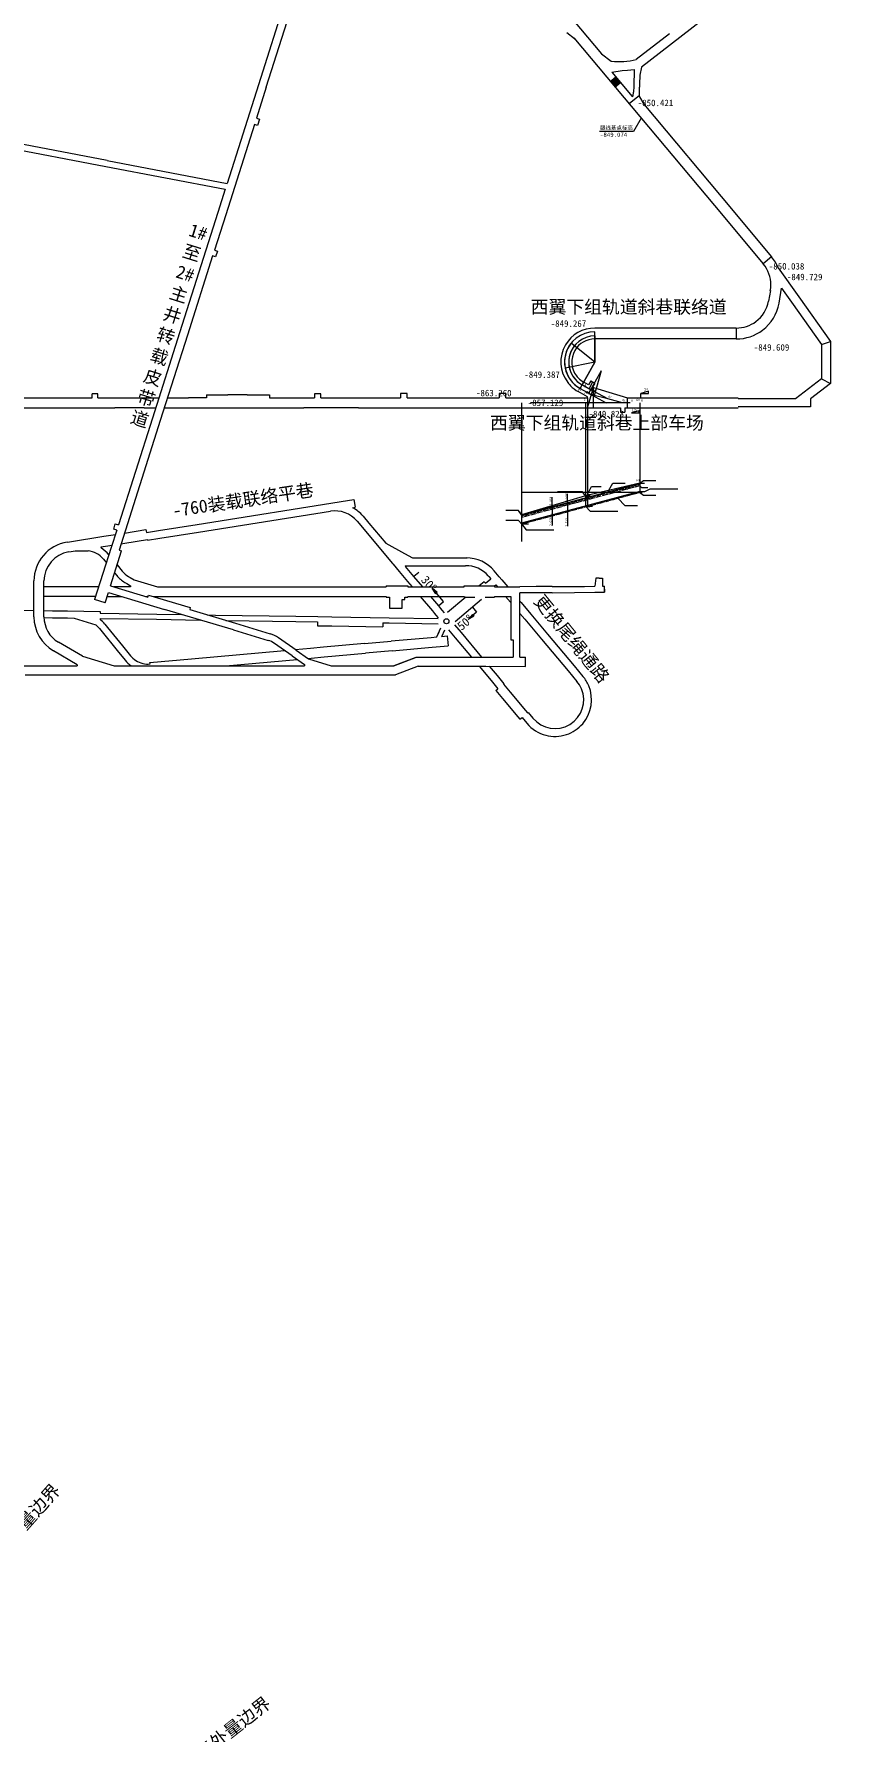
# Model space of a CAD drawing. Header units: millimetres. Extents: x 41513366 to 41522434, y 4590966 to 4600634.
# Drawn here: x 41519065 to 41519436, y 4594929 to 4595710 of the extents above; entities that cross this region are included whole.
import ezdxf

# ---------------------------------------------------------------- set-up
doc = ezdxf.new("R2010")
doc.units = ezdxf.units.MM
doc.header["$PDMODE"] = 35
doc.header["$PDSIZE"] = -5
doc.linetypes.add('ACAD_ISO02W100', pattern=[15, 12, -3])
doc.linetypes.add('ACAD_ISO04W100', pattern=[30, 24, -3, 0, -3])
doc.layers.get('Defpoints').update_dxf_attribs({"lineweight": 18})
for name, color, linetype, lineweight in [('12-2煤表外量', 7, 'Continuous', 18), ('2016年12煤进尺', 7, 'Continuous', 18), ('7煤巷道', 6, 'Continuous', 18), ('图纸改动标记', 2, 'Continuous', 18), ('岩巷', 30, 'Continuous', 18), ('岩巷巷道名称', 30, 'Continuous', 18), ('设计', 4, 'Continuous', 18)]:
    doc.layers.add(name, color=color, linetype=linetype, lineweight=lineweight)
doc.styles.add('仿宋_GB2312', font='')
doc.styles.add('图签仿宋', font='')
doc.styles.add('正等线体', font='simhei.ttf')
doc.styles.get('仿宋_GB2312').set_extended_font_data('宋体')
doc.styles.get('图签仿宋').set_extended_font_data('宋体')
doc.dimstyles.new('测量用', dxfattribs={"dimtxt": 3, "dimasz": 2, "dimexe": 0, "dimexo": 0, "dimgap": 0.5, "dimtad": 1, "dimdec": 3, "dimzin": 0, "dimdsep": 46, "dimtxsty": '图签仿宋', "dimcen": 0.09, "dimdle": 4, "dimaunit": 1, "dimadec": 3, "dimazin": 2, "dimtfac": 1, "dimtdec": 3, "dimtix": 1, "dimtmove": 0, "dimatfit": 3, "dimfxl": 1, "dimtolj": 1, "dimarcsym": 1})

# ---------------------------------------------------------------- blocks, each defined once
blk = doc.blocks.new('*D77')
at = {"layer": '2016年12煤进尺', "color": 0, "lineweight": -2, "ltscale": 2}
for p, q in [((41519310.58, 4595493.87), (41519310.58, 4595494.37)), ((41519310.58, 4595489.74), (41519310.58, 4595489.24))]:
    blk.add_line(p, q, dxfattribs=at)
at = {"layer": '2016年12煤进尺', "color": 0, "linetype": 'Continuous', "lineweight": -2, "ltscale": 2}
for p, q in [((41519310.58, 4595493.37), (41519310.58, 4595492.87)), ((41519310.58, 4595492.87), (41519310.58, 4595490.74)), ((41519310.58, 4595490.24), (41519310.58, 4595490.74)), ((41519310.58, 4595490.24), (41519310.58, 4595483.66))]:
    blk.add_line(p, q, dxfattribs=at)
at = {"layer": '2016年12煤进尺', "color": 0, "ltscale": 2}
for points in [[(41519310.49, 4595493.87), (41519310.66, 4595493.87), (41519310.58, 4595493.37)], [(41519310.49, 4595489.74), (41519310.66, 4595489.74), (41519310.58, 4595490.24)]]:
    blk.add_solid(points, dxfattribs=at)
at = {"layer": 'Defpoints', "color": 0, "ltscale": 2}
for p in [(41519310.58, 4595493.37), (41519310.58, 4595493.37), (41519310.58, 4595490.24)]:
    blk.add_point(p, dxfattribs=at)
at = {"layer": '2016年12煤进尺', "color": 0, "lineweight": -3, "ltscale": 2, "insert": (41519309.98, 4595485.46), "char_height": 1, "attachment_point": 5, "rotation": 90, "style": '图签仿宋'}
blk.add_mtext('\\A1;3.129', dxfattribs=at)
blk = doc.blocks.new('*D78')
at = {"layer": '2016年12煤进尺', "color": 0, "linetype": 'Continuous', "lineweight": -2, "ltscale": 2}
for p, q in [((41519310.58, 4595494.47), (41519310.58, 4595498.59)), ((41519310.58, 4595493.97), (41519310.58, 4595493.97)), ((41519310.58, 4595493.37), (41519310.58, 4595493.97)), ((41519310.58, 4595493.37), (41519310.58, 4595493.37)), ((41519310.58, 4595492.87), (41519310.58, 4595492.37))]:
    blk.add_line(p, q, dxfattribs=at)
at = {"layer": '2016年12煤进尺', "color": 0, "ltscale": 2}
for points in [[(41519310.49, 4595494.47), (41519310.66, 4595494.47), (41519310.58, 4595493.97)], [(41519310.49, 4595492.87), (41519310.66, 4595492.87), (41519310.58, 4595493.37)]]:
    blk.add_solid(points, dxfattribs=at)
at = {"layer": 'Defpoints', "color": 0, "ltscale": 2}
for p in [(41519310.58, 4595493.97), (41519310.58, 4595493.97), (41519310.58, 4595493.37)]:
    blk.add_point(p, dxfattribs=at)
at = {"layer": '2016年12煤进尺', "color": 0, "lineweight": -3, "ltscale": 2, "insert": (41519309.98, 4595496.78), "char_height": 1, "attachment_point": 5, "rotation": 90, "style": '图签仿宋'}
blk.add_mtext('\\A1;0.598', dxfattribs=at)
blk = doc.blocks.new('*D79')
at = {"layer": '2016年12煤进尺', "color": 0, "lineweight": -2, "ltscale": 2}
for p, q in [((41519303.46, 4595491.96), (41519303.46, 4595492.46)), ((41519303.46, 4595488.3), (41519303.46, 4595487.8))]:
    blk.add_line(p, q, dxfattribs=at)
at = {"layer": '2016年12煤进尺', "color": 0, "linetype": 'Continuous', "lineweight": -2, "ltscale": 2}
for p, q in [((41519303.46, 4595491.46), (41519303.46, 4595490.96)), ((41519303.46, 4595490.96), (41519303.46, 4595489.3)), ((41519303.46, 4595488.8), (41519303.46, 4595489.3)), ((41519303.46, 4595488.8), (41519303.46, 4595483.96))]:
    blk.add_line(p, q, dxfattribs=at)
at = {"layer": '2016年12煤进尺', "color": 0, "ltscale": 2}
for points in [[(41519303.38, 4595491.96), (41519303.55, 4595491.96), (41519303.46, 4595491.46)], [(41519303.38, 4595488.3), (41519303.55, 4595488.3), (41519303.46, 4595488.8)]]:
    blk.add_solid(points, dxfattribs=at)
at = {"layer": 'Defpoints', "color": 0, "ltscale": 2}
for p in [(41519303.46, 4595491.46), (41519303.46, 4595488.8), (41519303.46, 4595488.8)]:
    blk.add_point(p, dxfattribs=at)
at = {"layer": '2016年12煤进尺', "color": 0, "lineweight": -3, "ltscale": 2, "insert": (41519302.86, 4595485.77), "char_height": 1, "attachment_point": 5, "rotation": 90, "style": '图签仿宋'}
blk.add_mtext('\\A1;2.658', dxfattribs=at)
blk = doc.blocks.new('*D80')
at = {"layer": '2016年12煤进尺', "color": 0, "linetype": 'Continuous', "lineweight": -2, "ltscale": 2}
for p, q in [((41519303.46, 4595493.03), (41519303.46, 4595497.07)), ((41519303.46, 4595491.46), (41519303.46, 4595492.53)), ((41519303.46, 4595490.96), (41519303.46, 4595490.46))]:
    blk.add_line(p, q, dxfattribs=at)
at = {"layer": '2016年12煤进尺', "color": 0, "ltscale": 2}
for points in [[(41519303.38, 4595493.03), (41519303.55, 4595493.03), (41519303.46, 4595492.53)], [(41519303.38, 4595490.96), (41519303.55, 4595490.96), (41519303.46, 4595491.46)]]:
    blk.add_solid(points, dxfattribs=at)
at = {"layer": 'Defpoints', "color": 0, "ltscale": 2}
for p in [(41519303.46, 4595492.53), (41519303.46, 4595492.53), (41519303.46, 4595491.46)]:
    blk.add_point(p, dxfattribs=at)
at = {"layer": '2016年12煤进尺', "color": 0, "lineweight": -3, "ltscale": 2, "insert": (41519302.86, 4595495.3), "char_height": 1, "attachment_point": 5, "rotation": 90, "style": '图签仿宋'}
blk.add_mtext('\\A1;1.069', dxfattribs=at)

msp = doc.modelspace()

# ---------------------------------------------------------------- hatches: boundary and pattern name
at = {"layer": '2016年12煤进尺', "lineweight": -3, "ltscale": 2}
msp.add_hatch(color=3, dxfattribs=at).paths.add_polyline_path([(41519332.5701, 4595690.4878), (41519330.0954, 4595688.4153), (41519332.6636, 4595685.3486), (41519335.1347, 4595687.4181)], flags=0)
msp.add_hatch(color=3, dxfattribs=at).paths.add_polyline_path([(41519332.5701, 4595690.4878), (41519330.0954, 4595688.4153), (41519332.6636, 4595685.3486), (41519335.1347, 4595687.4181)], flags=0)
at = {"layer": '7煤巷道', "lineweight": -3}
h = msp.add_hatch(color=7, dxfattribs=at)
h.paths.add_polyline_path([(41519250.3826, 4595452.8853), (41519248.4343, 4595455.1666), (41519250.0024, 4595452.5606)], flags=0)
h.paths.add_polyline_path([(41519250.7628, 4595453.2101), (41519248.4343, 4595455.1666), (41519250.3826, 4595452.8853)], flags=0)
h = msp.add_hatch(color=7, dxfattribs=at)
h.paths.add_polyline_path([(41519267.2147, 4595442.7828), (41519264.9129, 4595440.8589), (41519267.5354, 4595442.3991)], flags=0)
h.paths.add_polyline_path([(41519266.8941, 4595443.1664), (41519264.9129, 4595440.8589), (41519267.2147, 4595442.7828)], flags=0)

# ---------------------------------------------------------------- linework, layer by layer
at = {"layer": '2016年12煤进尺', "color": 4, "lineweight": -3, "ltscale": 2}
for p, q in [((41519343.6642, 4595681.7664), (41519338.9614, 4595677.8278)), ((41519404.3446, 4595607.5442), (41519400.5124, 4595604.3347)), ((41519323.116, 4595571.184), (41519323.116, 4595559.184)), ((41519323.116, 4595559.184), (41519317.3156, 4595548.679)), ((41519317.3156, 4595548.679), (41519318.5227, 4595548.0124)), ((41519318.5227, 4595548.0124), (41519321.3765, 4595546.4365)), ((41519320.3662, 4595544.8239), (41519326.1654, 4595555.3296)), ((41519320.5011, 4595546.9198), (41519322.1977, 4595549.9927)), ((41519323.0126, 4595543.7512), (41519326.1654, 4595555.3296)), ((41519335.866, 4595540.443), (41519293.5651, 4595540.4413)), ((41519316.3971, 4595547.0157), (41519319.5136, 4595545.2948)), ((41519319.5136, 4595545.2948), (41519320.3662, 4595544.8239)), ((41519319.713, 4595538.133), (41519322.492, 4595547.4197)), ((41519320.3662, 4595544.8239), (41519321.625, 4595544.1288)), ((41519321.3765, 4595546.4365), (41519322.0533, 4595547.6623)), ((41519321.3765, 4595546.4365), (41519322.5434, 4595545.7921)), ((41519321.625, 4595544.1288), (41519328.3001, 4595540.4427)), ((41519329.0253, 4595542.2132), (41519321.625, 4595544.1288)), ((41519322.492, 4595538.133), (41519322.492, 4595547.4197)), ((41519329.0253, 4595542.2132), (41519322.5434, 4595545.7921)), ((41519335.866, 4595540.443), (41519329.0253, 4595542.2132)), ((41519339.401, 4595540.443), (41519335.866, 4595540.443)), ((41519338.082, 4595538.133), (41519338.082, 4595542.733)), ((41519343.815, 4595499.1447), (41519289.437, 4595499.1447))]:
    msp.add_line(p, q, dxfattribs=at)
at = {"layer": '2016年12煤进尺', "color": 2, "lineweight": -3, "ltscale": 2}
for p, q in [((41519323.116, 4595559.184), (41519323.116, 4595573.084)), ((41519316.3968, 4595547.0151), (41519323.116, 4595559.184))]:
    msp.add_line(p, q, dxfattribs=at)
at = {"layer": '2016年12煤进尺', "color": 3, "lineweight": -3, "ltscale": 2}
for p, q in [((41519388.116, 4595574.784), (41519388.1166, 4595569.7841)), ((41519319.713, 4595538.1328), (41519319.713, 4595498.3286)), ((41519319.713, 4595498.3286), (41519319.713, 4595492.6866)), ((41519319.713, 4595498.3286), (41519320.8163, 4595498.3286)), ((41519319.713, 4595496.4136), (41519320.8163, 4595496.4136)), ((41519319.713, 4595492.6866), (41519320.8163, 4595492.6866))]:
    msp.add_line(p, q, dxfattribs=at)
at = {"layer": '2016年12煤进尺', "color": 6, "lineweight": -3, "ltscale": 2}
for q in [(41519312.1959, 4595567.7841), (41519309.492, 4595556.428)]:
    msp.add_line((41519323.116, 4595559.184), q, dxfattribs=at)
at = {"layer": '2016年12煤进尺', "lineweight": -3, "ltscale": 2}
for p, q in [((41519427.239, 4595567.2461), (41519431.439, 4595568.5819)), ((41519427.239, 4595551.3791), (41519431.439, 4595549.3069)), ((41519289.437, 4595540.447), (41519289.437, 4595476.6136)), ((41519318.889, 4595540.436), (41519318.889, 4595497.7157)), ((41519319.713, 4595542.733), (41519319.713, 4595538.133)), ((41519343.815, 4595540.433), (41519343.815, 4595499.1447)), ((41519343.815, 4595503.4547), (41519318.889, 4595497.7157)), ((41519343.815, 4595503.4547), (41519346.0185, 4595503.4547)), ((41519318.889, 4595497.7157), (41519289.437, 4595488.8887)), ((41519310.576, 4595493.9653), (41519310.576, 4595490.2383)), ((41519318.889, 4595497.7157), (41519321.0748, 4595497.7157)), ((41519318.889, 4595497.7157), (41519318.889, 4595492.4658)), ((41519289.437, 4595488.8887), (41519291.6615, 4595488.8887)), ((41519303.4625, 4595492.5303), (41519303.4625, 4595488.8033))]:
    msp.add_line(p, q, dxfattribs=at)
at = {"layer": '2016年12煤进尺', "color": 5, "lineweight": -3, "ltscale": 2}
for p, q in [((41519343.815, 4595503.3427), (41519289.437, 4595488.7721)), ((41519343.815, 4595499.6157), (41519289.437, 4595485.0451)), ((41519343.815, 4595499.6157), (41519346.0938, 4595499.6157))]:
    msp.add_line(p, q, dxfattribs=at)
at = {"layer": '2016年12煤进尺', "color": 1, "lineweight": -3, "ltscale": 2}
for p, q in [((41519343.815, 4595499.1447), (41519344.8917, 4595499.1447)), ((41519318.889, 4595492.8277), (41519322.1147, 4595492.8278)), ((41519289.437, 4595484.8537), (41519292.6594, 4595484.8537))]:
    msp.add_line(p, q, dxfattribs=at)
at = {"layer": '2016年12煤进尺', "color": 2, "lineweight": -3, "ltscale": 2}
for points in [[(41519344.3933, 4595671.3418), (41519340.9652, 4595665.2426), (41519325.2371, 4595665.2426)], [(41519343.815, 4595502.2737), (41519344.5961, 4595501.4687), (41519347.474, 4595501.4687)]]:
    msp.add_lwpolyline(points, dxfattribs=at)
at = {"layer": '2016年12煤进尺', "color": 3, "lineweight": -3, "ltscale": 2}
for points in [[(41519319.713, 4595498.3286), (41519321.5741, 4595501.874), (41519325.9688, 4595501.874)], [(41519328.7962, 4595498.8474), (41519331.3407, 4595503.4864), (41519337.0877, 4595503.4864)], [(41519319.713, 4595496.4136), (41519317.446, 4595499.5649), (41519305.9229, 4595499.5649)], [(41519333.8275, 4595496.4686), (41519336.9684, 4595493.2659), (41519342.7154, 4595493.2659)]]:
    msp.add_lwpolyline(points, dxfattribs=at)
at = {"layer": '2016年12煤进尺', "color": 1, "lineweight": -3, "ltscale": 2}
for points in [[(41519343.815, 4595503.4547), (41519345.4212, 4595504.6632), (41519351.156, 4595504.6632)], [(41519343.815, 4595499.1447), (41519345.4212, 4595497.8823), (41519351.1682, 4595497.8823)], [(41519318.889, 4595492.8277), (41519320.9975, 4595490.5628), (41519333.7032, 4595490.5628)], [(41519289.437, 4595484.8537), (41519291.5455, 4595482.0296), (41519304.2512, 4595482.0296)]]:
    msp.add_lwpolyline(points, dxfattribs=at)
at = {"layer": '2016年12煤进尺', "lineweight": -3, "ltscale": 2}
msp.add_lwpolyline([(41519343.815, 4595499.1447), (41519318.889, 4595492.8277), (41519289.437, 4595484.8537)], dxfattribs=at)
at = {"layer": '2016年12煤进尺', "color": 5, "lineweight": -3, "ltscale": 2}
msp.add_lwpolyline([(41519346.0938, 4595499.6157), (41519348.5431, 4595500.8202), (41519361.2434, 4595500.8202)], dxfattribs=at)
at = {"layer": '2016年12煤进尺', "color": 0, "lineweight": -3, "ltscale": 2}
for points in [[(41519289.437, 4595488.8887), (41519288.0034, 4595490.8815), (41519282.2419, 4595490.8815)], [(41519289.437, 4595484.8537), (41519288.0034, 4595486.3453), (41519282.2419, 4595486.3453)]]:
    msp.add_lwpolyline(points, dxfattribs=at)
for centre in [(41519318.5227, 4595548.0124), (41519316.3971, 4595547.0157), (41519319.5136, 4595545.2948), (41519320.3662, 4595544.8239), (41519321.3765, 4595546.4365), (41519321.625, 4595544.1288), (41519322.5434, 4595545.7921)]:
    msp.add_circle(centre, 0.3, dxfattribs=at)
at = {"layer": '2016年12煤进尺', "color": 2, "lineweight": -3, "ltscale": 2}
msp.add_arc((41519323.116, 4595559.184), 13.9, 90, 241.094215, dxfattribs=at)
at = {"layer": '2016年12煤进尺', "color": 4, "lineweight": -3, "ltscale": 2}
for radius, start in [(12, 90), (13.9, 141.7778263)]:
    msp.add_arc((41519323.116, 4595559.184), radius, start, 241.094215, dxfattribs=at)
at = {"layer": '2016年12煤进尺', "color": 6, "lineweight": -3, "ltscale": 2}
msp.add_arc((41519323.2187, 4595559.1595), 12.0959, 141.9878834, 247.1555235, dxfattribs=at)
at = {"layer": '7煤巷道', "lineweight": -3}
for p, q in [((41519050.5193, 4595658.2652), (41519098.5346, 4595649.0778)), ((41519099.0608, 4595651.8278), (41519051.0454, 4595661.015)), ((41519099.0608, 4595651.8278), (41519154.1495, 4595641.287)), ((41519098.5346, 4595649.0778), (41519153.3058, 4595638.5978)), ((41519153.3058, 4595638.5978), (41519153.2442, 4595638.4501))]:
    msp.add_line(p, q, dxfattribs=at)
at = {"layer": '7煤巷道', "color": 7, "lineweight": -3}
for points in [[(41519250.3323, 4595452.8424), (41519250.7628, 4595453.2101), (41519248.4343, 4595455.1666)], [(41519250.3323, 4595452.8424), (41519250.0024, 4595452.5606), (41519248.4343, 4595455.1666)], [(41519267.2147, 4595442.7828), (41519266.8941, 4595443.1664), (41519264.9129, 4595440.8589)], [(41519267.2147, 4595442.7828), (41519267.5354, 4595442.3991), (41519264.9129, 4595440.8589)]]:
    msp.add_lwpolyline(points, dxfattribs=at)
at = {"layer": '图纸改动标记', "color": 3, "linetype": 'ACAD_ISO02W100', "lineweight": -3, "ltscale": 0.1}
for p, q in [((41519343.815, 4595502.8717), (41519289.437, 4595488.3011)), ((41519343.815, 4595499.1447), (41519289.437, 4595484.5741))]:
    msp.add_line(p, q, dxfattribs=at)
at = {"layer": '图纸改动标记', "color": 3, "linetype": 'ByBlock', "lineweight": -3, "ltscale": 2}
msp.add_lwpolyline([(41519360.2072, 4595652.4592), (41519360.2079, 4595652.4583)], dxfattribs=at)
at = {"layer": '图纸改动标记', "color": 1, "linetype": 'ByBlock', "lineweight": -3, "ltscale": 2}
msp.add_circle((41519254.916, 4595439.983), 1.1548, dxfattribs=at)
at = {"layer": '岩巷', "lineweight": -3}
for p, q in [((41519435.7684, 4595765.4215), (41519344.6137, 4595694.8234)), ((41519287.8106, 4595746.692), (41519326.1384, 4595700.9265)), ((41519185.1432, 4595738.8038), (41519168.5642, 4595686.6406)), ((41519172.1651, 4595685.4961), (41519188.7647, 4595737.6528)), ((41519310.2931, 4595710.6569), (41519313.839, 4595707.9995)), ((41519313.4471, 4595708.2932), (41519382.0373, 4595626.3929)), ((41519357.3684, 4595710.0141), (41519342.1405, 4595698.2203)), ((41519326.1384, 4595700.9265), (41519330.6636, 4595697.4482)), ((41519342.145, 4595698.2212), (41519342.145, 4595698.2212)), ((41519325.0639, 4595694.4221), (41519325.0639, 4595694.4221)), ((41519330.9705, 4595692.4025), (41519335.7276, 4595693.167)), ((41519335.7276, 4595693.167), (41519338.0812, 4595693.3745)), ((41519338.0812, 4595693.3745), (41519341.1486, 4595693.6699)), ((41519341.1754, 4595691.3349), (41519341.0024, 4595688.1166)), ((41519341.1486, 4595693.6699), (41519341.1754, 4595691.3349)), ((41519343.7291, 4595690.9981), (41519343.6603, 4595686.9759)), ((41519344.6137, 4595694.8234), (41519343.7291, 4595690.9981)), ((41519344.6137, 4595694.8234), (41519344.6137, 4595694.8234)), ((41519341.0482, 4595685.9988), (41519340.9127, 4595683.2853)), ((41519341.0024, 4595688.1166), (41519341.0024, 4595685.9986)), ((41519343.6656, 4595687.2858), (41519343.5711, 4595685.4953)), ((41519345.5925, 4595677.6973), (41519385.8705, 4595629.6032)), ((41519319.206, 4595549.2345), (41519317.9924, 4595549.9045)), ((41519320.2151, 4595548.6773), (41519319.206, 4595549.2345)), ((41519059.103, 4595542.7329), (41519077.455, 4595542.7331)), ((41519077.455, 4595542.7329), (41519092.1914, 4595542.733)), ((41519094.7914, 4595542.733), (41519102.569, 4595542.7331)), ((41519102.569, 4595542.733), (41519116.092, 4595542.733)), ((41519116.092, 4595542.733), (41519122.8261, 4595542.733)), ((41519126.8176, 4595542.733), (41519136.376, 4595542.733)), ((41519144.6436, 4595542.733), (41519136.376, 4595542.733)), ((41519144.6436, 4595544.133), (41519154.498, 4595544.133)), ((41519144.6436, 4595544.133), (41519144.6436, 4595542.733)), ((41519163.422, 4595544.133), (41519154.498, 4595544.133)), ((41519163.422, 4595544.133), (41519173.623, 4595544.133)), ((41519173.623, 4595544.133), (41519173.623, 4595542.733)), ((41519173.623, 4595542.733), (41519175.013, 4595542.733)), ((41519175.013, 4595542.733), (41519189.502, 4595542.733)), ((41519189.502, 4595542.733), (41519194.293, 4595542.733)), ((41519197.287, 4595542.733), (41519214.618, 4595542.733)), ((41519214.618, 4595542.733), (41519226.242, 4595542.7332)), ((41519226.242, 4595542.7413), (41519233.895, 4595542.7384)), ((41519236.889, 4595542.7373), (41519248.458, 4595542.733)), ((41519248.458, 4595542.733), (41519279.1891, 4595542.733)), ((41519282.189, 4595542.733), (41519319.713, 4595542.733)), ((41519319.713, 4595543.243), (41519315.5216, 4595545.5576)), ((41519322.4937, 4595547.4192), (41519322.0535, 4595547.6622)), ((41519338.082, 4595542.733), (41519388.962, 4595542.733)), ((41519059.1031, 4595538.133), (41519077.4551, 4595538.133)), ((41519077.4551, 4595538.133), (41519102.5691, 4595538.133)), ((41519116.0921, 4595538.133), (41519102.5691, 4595538.133)), ((41519119.86, 4595533.4004), (41519104.2513, 4595484.29)), ((41519123.4815, 4595532.2494), (41519104.5604, 4595472.717)), ((41519116.0921, 4595538.133), (41519121.3641, 4595538.133)), ((41519125.3558, 4595538.133), (41519136.3761, 4595538.133)), ((41519136.3761, 4595538.133), (41519163.422, 4595538.133)), ((41519163.422, 4595538.133), (41519175.013, 4595538.133)), ((41519175.013, 4595538.133), (41519189.502, 4595538.133)), ((41519214.618, 4595538.133), (41519189.502, 4595538.133)), ((41519214.618, 4595538.133), (41519226.242, 4595538.133)), ((41519226.242, 4595538.133), (41519248.458, 4595538.133)), ((41519248.458, 4595538.133), (41519334.866, 4595538.133)), ((41519336.866, 4595538.133), (41519388.962, 4595538.133)), ((41519212.3971, 4595495.9249), (41519212.9604, 4595492.3713)), ((41519216.614, 4595488.3433), (41519219.2906, 4595485.1539)), ((41519097.5458, 4595479.0497), (41519102.853, 4595479.8902)), ((41519103.4941, 4595481.9074), (41519100.9389, 4595473.868)), ((41519080.7182, 4595476.3847), (41519081.7466, 4595476.5476)), ((41519081.4378, 4595471.8413), (41519082.4663, 4595472.0042)), ((41519082.4663, 4595472.0042), (41519084.4098, 4595472.312)), ((41519084.4098, 4595472.312), (41519090.2752, 4595472.3411)), ((41519096.1831, 4595474.1766), (41519096.2614, 4595473.6819)), ((41519098.2654, 4595474.5064), (41519101.2943, 4595474.9861)), ((41519099.8729, 4595470.5678), (41519099.8852, 4595470.5527)), ((41519100.5839, 4595456.2438), (41519105.704, 4595472.3535)), ((41519105.4929, 4595475.651), (41519107.1402, 4595475.9119)), ((41519227.0256, 4595475.9356), (41519235.6921, 4595471.1607)), ((41519235.6921, 4595471.1607), (41519239.387, 4595469.125)), ((41519097.3907, 4595468.5483), (41519098.7264, 4595466.9066)), ((41519236.4139, 4595465.525), (41519236.0301, 4595465.2031)), ((41519065.451, 4595449.992), (41519065.451, 4595458.507)), ((41519070.051, 4595441.968), (41519070.051, 4595458.507)), ((41519095.1954, 4595455.797), (41519070.051, 4595455.797)), ((41519100.5839, 4595456.2438), (41519117.826, 4595451.0758)), ((41519107.2182, 4595457.8276), (41519108.0629, 4595457.3227)), ((41519160.286, 4595455.797), (41519211.545, 4595455.8324)), ((41519211.545, 4595455.8324), (41519227.184, 4595455.796)), ((41519227.184, 4595456.207), (41519227.184, 4595455.796)), ((41519227.184, 4595456.207), (41519237.216, 4595456.207)), ((41519237.216, 4595456.207), (41519237.216, 4595455.796)), ((41519237.216, 4595455.796), (41519263.141, 4595455.7965)), ((41519237.216, 4595455.796), (41519250.263, 4595455.7963)), ((41519272.3012, 4595458.1588), (41519270.0132, 4595456.239)), ((41519272.9117, 4595457.4311), (41519275.3203, 4595459.452)), ((41519277.005, 4595456.239), (41519277.005, 4595455.839)), ((41519277.005, 4595455.839), (41519279.039, 4595455.839)), ((41519277.0917, 4595456.239), (41519277.6771, 4595456.7301)), ((41519279.039, 4595455.839), (41519283.0866, 4595455.839)), ((41519280.3921, 4595459.0081), (41519283.1083, 4595455.839)), ((41519283.0866, 4595455.839), (41519288.739, 4595455.839)), ((41519323.512, 4595459.818), (41519323.1319, 4595456.075)), ((41519325.082, 4595459.818), (41519323.512, 4595459.818)), ((41519325.082, 4595459.818), (41519326.622, 4595459.818)), ((41519326.622, 4595459.818), (41519326.6878, 4595456.1282)), ((41519065.451, 4595441.968), (41519065.451, 4595449.992)), ((41519093.797, 4595451.397), (41519070.051, 4595451.397)), ((41519098.094, 4595448.4097), (41519093.3289, 4595449.9242)), ((41519098.094, 4595448.4097), (41519099.6145, 4595453.1937)), ((41519099.6145, 4595453.1937), (41519125.4809, 4595445.4407)), ((41519160.286, 4595451.397), (41519211.545, 4595451.396)), ((41519211.545, 4595451.4321), (41519227.184, 4595451.396)), ((41519227.221, 4595451.396), (41519227.221, 4595451.05)), ((41519227.221, 4595451.05), (41519228.838, 4595451.05)), ((41519235.885, 4595451.05), (41519237.253, 4595451.05)), ((41519237.216, 4595451.396), (41519263.141, 4595451.3965)), ((41519237.216, 4595451.396), (41519250.263, 4595451.3963)), ((41519237.253, 4595451.396), (41519237.253, 4595451.05)), ((41519263.8301, 4595451.039), (41519255.3875, 4595443.9551)), ((41519271.1178, 4595449.9744), (41519258.908, 4595439.7299)), ((41519277.005, 4595451.439), (41519279.039, 4595451.439)), ((41519277.005, 4595451.439), (41519277.005, 4595451.039)), ((41519279.039, 4595451.439), (41519283.039, 4595451.439)), ((41519282.1181, 4595451.439), (41519284.3582, 4595448.7725)), ((41519283.039, 4595451.439), (41519284.539, 4595451.439)), ((41519284.3582, 4595448.7725), (41519284.539, 4595448.5524)), ((41519284.539, 4595451.439), (41519284.539, 4595444.7408)), ((41519288.739, 4595423.446), (41519288.739, 4595453.0389)), ((41519303.5004, 4595453.1219), (41519313.7927, 4595453.1915)), ((41519083.9044, 4595441.4604), (41519093.8368, 4595438.3048)), ((41519095.784, 4595441.2748), (41519095.784, 4595440.7655)), ((41519095.834, 4595444.4745), (41519095.8215, 4595443.6746)), ((41519157.0915, 4595435.966), (41519125.4809, 4595445.4407)), ((41519136.984, 4595445.3335), (41519158.0103, 4595439.0312)), ((41519158.0103, 4595439.0312), (41519173.8932, 4595434.2706)), ((41519195.7718, 4595439.7128), (41519195.7437, 4595437.913)), ((41519195.7718, 4595439.7128), (41519195.7437, 4595437.913)), ((41519225.768, 4595439.244), (41519225.7399, 4595437.4445)), ((41519225.768, 4595439.244), (41519225.7399, 4595437.4445)), ((41519249.4827, 4595443.5686), (41519250.1255, 4595442.8026)), ((41519252.2403, 4595445.8827), (41519252.8832, 4595445.1167)), ((41519284.539, 4595444.7408), (41519284.539, 4595431.439)), ((41519284.539, 4595444.006), (41519284.539, 4595431.439)), ((41519095.4768, 4595436.691), (41519096.7321, 4595435.1467)), ((41519096.7321, 4595435.1467), (41519103.6756, 4595426.6045)), ((41519099.2152, 4595437.1651), (41519106.1582, 4595428.6225)), ((41519157.0915, 4595435.966), (41519172.971, 4595431.2064)), ((41519185.8668, 4595426.7221), (41519177.7746, 4595432.3884)), ((41519195.7437, 4595437.913), (41519202.2525, 4595437.8114)), ((41519195.7437, 4595437.913), (41519202.2525, 4595437.8114)), ((41519202.2525, 4595437.8114), (41519225.7399, 4595437.4445)), ((41519202.2525, 4595437.8114), (41519225.7399, 4595437.4445)), ((41519229.5714, 4595430.9254), (41519247.9632, 4595432.5765)), ((41519250.4578, 4595432.7593), (41519251.565, 4595435.1451)), ((41519250.4808, 4595432.8023), (41519252.3782, 4595436.8911)), ((41519252.758, 4595432.9648), (41519253.3791, 4595434.3032)), ((41519252.781, 4595433.0078), (41519254.1923, 4595436.049)), ((41519255.2884, 4595433.2317), (41519255.6977, 4595428.65)), ((41519284.539, 4595431.439), (41519285.536, 4595431.439)), ((41519285.536, 4595431.439), (41519285.536, 4595423.4505)), ((41519085.225, 4595420.0126), (41519074.4048, 4595426.3482)), ((41519087.6909, 4595423.8993), (41519076.7292, 4595430.3178)), ((41519087.6909, 4595423.8993), (41519102.2671, 4595419.5246)), ((41519184.0314, 4595424.1009), (41519175.9391, 4595429.7671)), ((41519184.0314, 4595424.1009), (41519189.791, 4595420.0679)), ((41519185.8668, 4595426.7221), (41519191.6264, 4595422.6892)), ((41519192.4187, 4595427.6143), (41519198.4203, 4595428.1513)), ((41519192.8315, 4595422.9932), (41519198.8297, 4595423.569)), ((41519229.9807, 4595426.3436), (41519248.3724, 4595427.9947)), ((41519291.236, 4595419.2425), (41519291.236, 4595423.4425)), ((41518950.8079, 4595419.534), (41519077.195, 4595419.534)), ((41519061.366, 4595415.334), (41519077.195, 4595415.334)), ((41519085.225, 4595420.0126), (41519085.2247, 4595419.5295)), ((41519118.8016, 4595420.3369), (41519118.7394, 4595421.0339)), ((41519189.791, 4595420.0679), (41519189.791, 4595419.5246)), ((41519191.6264, 4595422.6892), (41519201.9465, 4595419.5246)), ((41519277.6342, 4595408.0844), (41519278.6301, 4595408.92)), ((41519277.6342, 4595408.0844), (41519280.6908, 4595404.4416)), ((41519281.1581, 4595411.0412), (41519281.3879, 4595411.234)), ((41519281.1581, 4595411.0412), (41519284.2146, 4595407.3983)), ((41519284.2146, 4595407.3983), (41519291.2851, 4595398.9716)), ((41519280.6908, 4595404.4416), (41519287.7612, 4595396.0149))]:
    msp.add_line(p, q, dxfattribs=at)
at = {"layer": '岩巷', "color": 30, "lineweight": -3}
for p, q in [((41519081.7466, 4595476.5476), (41519097.5458, 4595479.0497)), ((41519096.1831, 4595474.1766), (41519098.2654, 4595474.5064)), ((41519102.4991, 4595462.2696), (41519103.5535, 4595460.9736)), ((41519103.6579, 4595465.9157), (41519106.0357, 4595462.9931)), ((41519109.779, 4595455.797), (41519102.0745, 4595455.797)), ((41519108.0629, 4595457.3227), (41519109.779, 4595456.297)), ((41519108.7672, 4595460.6298), (41519109.7047, 4595460.0695)), ((41519109.7047, 4595460.0695), (41519111.4207, 4595459.0438)), ((41519109.779, 4595456.297), (41519109.779, 4595455.797)), ((41519111.4207, 4595459.0438), (41519122.244, 4595455.797)), ((41519122.244, 4595455.797), (41519160.286, 4595455.797)), ((41519122.244, 4595455.797), (41519136.244, 4595455.797)), ((41519099.0434, 4595451.397), (41519105.6088, 4595451.397)), ((41519116.7543, 4595451.397), (41519117.9223, 4595451.397)), ((41519120.2372, 4595451.397), (41519160.286, 4595451.397)), ((41519097.9599, 4595438.7094), (41519099.2152, 4595437.1651))]:
    msp.add_line(p, q, dxfattribs=at)
at = {"layer": '岩巷', "color": 7, "lineweight": -3}
for p, q in [((41519096.1831, 4595474.1766), (41519096.2614, 4595473.6819)), ((41519239.8979, 4595460.679), (41519242.196, 4595462.6074)), ((41519107.2182, 4595457.8276), (41519108.0629, 4595457.3227))]:
    msp.add_line(p, q, dxfattribs=at)
at = {"layer": '岩巷', "lineweight": -3}
for points in [[(41519330.9705, 4595692.4025), (41519340.3402, 4595681.1874)], [(41519168.5642, 4595686.6406), (41519154.1495, 4595641.287)], [(41519172.1857, 4595685.4896), (41519167.6657, 4595671.2682)], [(41519340.3402, 4595681.1874), (41519340.7042, 4595681.5302)], [(41519340.7042, 4595681.5302), (41519340.9127, 4595683.2853)], [(41519343.6796, 4595681.1469), (41519343.5711, 4595685.4953)], [(41519343.6796, 4595681.1469), (41519345.5925, 4595677.6973)], [(41519166.757, 4595668.4091), (41519153.5425, 4595626.8318)], [(41519167.6657, 4595671.2682), (41519169.0953, 4595670.8139), (41519168.1866, 4595667.9548), (41519166.757, 4595668.4091)], [(41519167.6657, 4595671.2682), (41519169.0953, 4595670.8139), (41519168.1866, 4595667.9548), (41519166.757, 4595668.4091)], [(41519153.2955, 4595638.5998), (41519149.9211, 4595627.9828)], [(41519149.9211, 4595627.9828), (41519132.331, 4595572.6387)], [(41519153.5425, 4595626.8318), (41519148.3862, 4595610.6056)], [(41519382.0373, 4595626.3929), (41519394.2338, 4595611.8297)], [(41519385.8705, 4595629.6032), (41519398.067, 4595615.04)], [(41519148.3862, 4595610.6056), (41519149.7204, 4595610.1816), (41519148.8724, 4595607.5131), (41519147.5382, 4595607.9371)], [(41519394.2338, 4595611.8297), (41519400.5114, 4595604.3338)], [(41519398.067, 4595615.04), (41519404.3446, 4595607.5442)], [(41519147.5382, 4595607.9371), (41519135.955, 4595571.4868)], [(41519407.425, 4595602.5134), (41519416.903, 4595589.1211)], [(41519403.7694, 4595592.0194), (41519402.8744, 4595587.0994)], [(41519407.7936, 4595586.2046), (41519408.9469, 4595593.0926)], [(41519408.9469, 4595593.0926), (41519413.4747, 4595586.6948)], [(41519416.903, 4595589.1211), (41519431.439, 4595568.5819)], [(41519413.4747, 4595586.6948), (41519427.239, 4595567.2461)], [(41519132.331, 4595572.6387), (41519119.8599, 4595533.4004)], [(41519135.955, 4595571.4868), (41519123.4857, 4595532.248)], [(41519323.268, 4595574.784), (41519323.116, 4595574.784)], [(41519388.116, 4595574.784), (41519323.268, 4595574.784)], [(41519323.268, 4595569.784), (41519323.116, 4595569.784)], [(41519388.116, 4595569.784), (41519323.268, 4595569.784)], [(41519427.239, 4595567.2461), (41519427.239, 4595560.407)], [(41519431.439, 4595568.5819), (41519431.439, 4595560.407)], [(41519427.239, 4595560.407), (41519427.239, 4595551.3791)], [(41519431.439, 4595560.407), (41519431.439, 4595549.3069)], [(41519321.2349, 4595550.5242), (41519320.2177, 4595548.682)], [(41519321.2349, 4595550.5242), (41519323.0733, 4595549.5093)], [(41519323.0733, 4595549.5093), (41519322.0583, 4595547.6709)], [(41519427.239, 4595551.3791), (41519415.3233, 4595542.243)], [(41519431.439, 4595549.3069), (41519422.227, 4595542.2438)], [(41519094.7914, 4595542.7417), (41519094.7914, 4595544.5417), (41519092.1914, 4595544.5417)], [(41519092.1914, 4595542.7417), (41519092.1914, 4595544.5417)], [(41519197.287, 4595542.7415), (41519197.287, 4595544.5915), (41519194.293, 4595544.5915), (41519194.293, 4595542.7407)], [(41519236.889, 4595542.7421), (41519236.889, 4595544.6421), (41519233.895, 4595544.6421), (41519233.895, 4595542.7415)], [(41519282.189, 4595542.733), (41519282.189, 4595544.733), (41519279.189, 4595544.733), (41519279.1891, 4595542.7329)], [(41519319.713, 4595542.733), (41519319.713, 4595543.243)], [(41519322.4937, 4595547.4192), (41519329.4937, 4595545.3193)], [(41519329.4937, 4595545.3193), (41519338.082, 4595542.733)], [(41519347.7303, 4595545.7408), (41519344.231, 4595544.733)], [(41519344.231, 4595542.733), (41519344.231, 4595544.733)], [(41519344.231, 4595544.733), (41519347.7303, 4595544.733)], [(41519347.7303, 4595544.743), (41519347.7303, 4595545.7508)], [(41519415.3233, 4595542.243), (41519388.962, 4595542.243)], [(41519422.227, 4595542.2438), (41519422.227, 4595538.643)], [(41519334.866, 4595538.143), (41519334.866, 4595536.143)], [(41519334.866, 4595536.143), (41519336.866, 4595536.143)], [(41519336.866, 4595538.143), (41519336.866, 4595536.143)], [(41519343.533, 4595536.7532), (41519340.0337, 4595535.7454)], [(41519340.0337, 4595535.7454), (41519343.533, 4595535.7454)], [(41519343.533, 4595535.7454), (41519343.533, 4595536.7532)], [(41519417.5307, 4595538.643), (41519388.962, 4595538.643)], [(41519422.227, 4595538.643), (41519417.5307, 4595538.643)], [(41519140.4576, 4595484.5312), (41519209.4984, 4595495.4658), (41519212.3971, 4595495.9249)], [(41519141.0208, 4595480.9755), (41519201.6791, 4595490.5825)], [(41519211.9434, 4595492.2082), (41519212.9607, 4595492.3693)], [(41519213.8561, 4595486.0294), (41519230.1998, 4595466.5521)], [(41519103.4941, 4595481.9074), (41519102.0645, 4595482.3618), (41519102.8218, 4595484.7443), (41519104.2513, 4595484.29)], [(41519219.2906, 4595485.1539), (41519227.0256, 4595475.9356)], [(41519100.9389, 4595473.868), (41519093.3289, 4595449.9242)], [(41519104.5604, 4595472.717), (41519105.704, 4595472.3535)], [(41519230.1998, 4595466.5521), (41519230.5221, 4595466.168), (41519233.2719, 4595462.8896)], [(41519233.2719, 4595462.8896), (41519237.1029, 4595458.3223), (41519239.2226, 4595455.796)], [(41519236.0301, 4595465.2031), (41519239.8611, 4595460.6358), (41519243.922, 4595455.7961)], [(41519236.4139, 4595465.525), (41519263.67, 4595465.525)], [(41519239.387, 4595469.125), (41519264.468, 4595469.125)], [(41519264.468, 4595469.125), (41519264.4793, 4595469.1198)], [(41519280.392, 4595459.0082), (41519279.241, 4595460.3799), (41519276.9418, 4595463.1205)], [(41519263.141, 4595455.839), (41519263.141, 4595456.239), (41519277.005, 4595456.239)], [(41519272.9117, 4595457.4311), (41519272.3012, 4595458.1588)], [(41519274.1812, 4595460.8099), (41519274.4376, 4595460.5043), (41519275.3203, 4595459.452)], [(41519277.6771, 4595456.7301), (41519278.4249, 4595455.839)], [(41519296.1462, 4595455.895), (41519288.739, 4595455.839)], [(41519296.1572, 4595455.895), (41519288.739, 4595455.839)], [(41519303.4901, 4595455.9219), (41519296.1572, 4595455.8951)], [(41519303.4901, 4595455.9219), (41519296.1572, 4595455.8951)], [(41519303.4901, 4595455.9219), (41519318.3664, 4595456.037)], [(41519318.3664, 4595456.037), (41519323.1319, 4595456.075)], [(41519326.6878, 4595456.1282), (41519327.533, 4595456.1282)], [(41519327.533, 4595454.7252), (41519327.533, 4595453.3281), (41519327.533, 4595456.1282)], [(41519117.826, 4595451.0758), (41519118.1131, 4595452.0337), (41519137.2711, 4595446.2914), (41519136.984, 4595445.3335)], [(41519228.838, 4595451.05), (41519228.838, 4595445.939), (41519234.538, 4595445.939), (41519234.538, 4595449.939), (41519235.885, 4595449.939), (41519235.885, 4595451.05)], [(41519242.9146, 4595451.3961), (41519248.5181, 4595444.718), (41519249.4827, 4595443.5686)], [(41519247.6139, 4595451.3962), (41519251.2759, 4595447.032), (41519252.2403, 4595445.8827)], [(41519263.141, 4595451.3965), (41519263.141, 4595451.039), (41519268.0477, 4595451.039)], [(41519272.7703, 4595451.039), (41519277.005, 4595451.039)], [(41519296.1674, 4595453.0951), (41519288.739, 4595453.0389)], [(41519289.215, 4595448.5819), (41519288.739, 4595449.1489)], [(41519296.1674, 4595453.0951), (41519288.7602, 4595453.0391)], [(41519289.215, 4595448.5819), (41519293.7182, 4595443.2149)], [(41519303.5004, 4595453.1219), (41519296.1674, 4595453.0951)], [(41519313.7927, 4595453.1915), (41519323.1888, 4595453.2849)], [(41519323.1888, 4595453.2849), (41519327.533, 4595453.3281)], [(41519058.009, 4595445.0655), (41519065.451, 4595444.9937)], [(41519070.036, 4595444.8775), (41519074.0106, 4595444.8154)], [(41519070.0391, 4595441.6771), (41519073.9606, 4595441.6158)], [(41519073.9606, 4595441.6158), (41519080.786, 4595441.5091), (41519083.9044, 4595441.4604)], [(41519074.0106, 4595444.8154), (41519080.836, 4595444.7088), (41519095.834, 4595444.4745)], [(41519095.784, 4595441.2748), (41519095.784, 4595441.2748)], [(41519095.784, 4595441.2748), (41519121.781, 4595440.8687)], [(41519095.8215, 4595443.6746), (41519121.8185, 4595443.2684)], [(41519121.781, 4595440.8687), (41519141.7765, 4595440.5564)], [(41519121.8185, 4595443.2684), (41519133.3281, 4595443.0886)], [(41519145.0864, 4595442.9049), (41519148.8152, 4595442.8467)], [(41519148.8152, 4595442.8467), (41519185.8216, 4595442.2686)], [(41519153.5323, 4595440.3734), (41519185.7842, 4595439.8745)], [(41519185.7842, 4595439.8745), (41519195.783, 4595439.7199)], [(41519185.8216, 4595442.2686), (41519195.8204, 4595442.1124)], [(41519195.8204, 4595442.1124), (41519202.3181, 4595442.0109)], [(41519202.3181, 4595442.0109), (41519228.6296, 4595441.5998)], [(41519225.768, 4595439.244), (41519228.5921, 4595439.1999)], [(41519228.5921, 4595439.1999), (41519251.0803, 4595438.8482)], [(41519228.6296, 4595441.5998), (41519251.1215, 4595441.2485)], [(41519250.1255, 4595442.8026), (41519251.216, 4595441.503)], [(41519252.8832, 4595445.1167), (41519253.9627, 4595443.8303)], [(41519288.739, 4595443.547), (41519290.9599, 4595440.9003)], [(41519290.9599, 4595440.9003), (41519298.599, 4595431.7963)], [(41519293.7182, 4595443.2149), (41519301.3572, 4595434.1107)], [(41519217.3394, 4595429.8136), (41519229.5731, 4595430.9065)], [(41519247.9632, 4595432.5765), (41519250.4578, 4595432.7593)], [(41519252.758, 4595432.9648), (41519255.2306, 4595433.2258)], [(41519255.8317, 4595436.0892), (41519258.9038, 4595432.4284)], [(41519258.5904, 4595438.4022), (41519261.6614, 4595434.7426)], [(41519258.9039, 4595432.4285), (41519266.4148, 4595423.4774)], [(41519261.6615, 4595434.7426), (41519271.1199, 4595423.4708)], [(41519298.599, 4595431.7963), (41519310.8287, 4595417.2215)], [(41519301.3572, 4595434.1107), (41519313.5866, 4595419.5356)], [(41519103.6756, 4595426.6045), (41519107.3224, 4595422.1168)], [(41519106.1582, 4595428.6225), (41519109.8056, 4595424.1352)], [(41519137.8615, 4595422.7411), (41519180.5302, 4595426.5524)], [(41519185.4781, 4595426.9944), (41519192.4187, 4595427.6143)], [(41519191.3264, 4595422.8993), (41519192.8278, 4595423.0334)], [(41519192.8278, 4595423.0334), (41519192.8315, 4595422.9932)], [(41519198.4203, 4595428.1513), (41519217.337, 4595429.841)], [(41519198.8297, 4595423.569), (41519217.7463, 4595425.2593)], [(41519201.9465, 4595419.5246), (41519230.7535, 4595419.5246), (41519241.2504, 4595423.503)], [(41519229.9807, 4595426.3436), (41519217.747, 4595425.2508)], [(41519240.8907, 4595423.3667), (41519230.7535, 4595419.5246)], [(41519241.2504, 4595423.503), (41519248.198, 4595423.503), (41519273.098, 4595423.468)], [(41519248.3724, 4595427.9947), (41519255.6967, 4595428.649)], [(41519273.098, 4595423.468), (41519285.536, 4595423.4505)], [(41519288.739, 4595423.446), (41519291.236, 4595423.4425)], [(41519077.1926, 4595415.334), (41519093.8826, 4595415.3246)], [(41519077.195, 4595419.534), (41519085.2247, 4595419.5295)], [(41519093.885, 4595415.3246), (41519231.5227, 4595415.3246)], [(41519102.2671, 4595419.5246), (41519189.791, 4595419.5246)], [(41519118.7394, 4595421.0339), (41519137.8614, 4595422.7419)], [(41519118.7394, 4595421.0339), (41519137.8614, 4595422.7419)], [(41519153.5455, 4595419.5246), (41519186.3785, 4595422.4574)], [(41519242.0196, 4595419.303), (41519231.5227, 4595415.3246)], [(41519242.0196, 4595419.303), (41519248.198, 4595419.303)], [(41519248.1921, 4595419.303), (41519273.0921, 4595419.268)], [(41519269.9433, 4595419.2724), (41519275.4715, 4595412.6842), (41519278.6301, 4595408.92)], [(41519273.098, 4595419.268), (41519291.236, 4595419.2425)], [(41519274.6483, 4595419.2658), (41519278.2293, 4595414.9982)], [(41519310.8287, 4595417.2215), (41519314.9281, 4595412.336)], [(41519313.5866, 4595419.5356), (41519317.6859, 4595414.65)], [(41519278.2294, 4595414.9982), (41519281.3879, 4595411.234), (41519281.3879, 4595411.234)], [(41519287.7612, 4595396.0149), (41519288.7021, 4595394.8936), (41519289.698, 4595395.7292), (41519291.9451, 4595393.051)], [(41519291.2851, 4595398.9716), (41519292.226, 4595397.8503), (41519292.4558, 4595398.0431), (41519294.7029, 4595395.365)]]:
    msp.add_lwpolyline(points, dxfattribs=at)
at = {"layer": '岩巷', "color": 30, "lineweight": -3}
for points in [[(41519168.5642, 4595686.6406), (41519154.1495, 4595641.287)], [(41519172.1857, 4595685.4896), (41519167.6657, 4595671.2682)], [(41519166.757, 4595668.4091), (41519153.5425, 4595626.8318)], [(41519153.2955, 4595638.5998), (41519149.9211, 4595627.9828)], [(41519107.0516, 4595480.5552), (41519116.8922, 4595482.1137), (41519117.0805, 4595480.8289), (41519122.6565, 4595481.7119), (41519140.4576, 4595484.5312)], [(41519107.1402, 4595475.9119), (41519117.6118, 4595477.5703), (41519117.6491, 4595477.274), (41519123.2195, 4595478.1562), (41519141.0208, 4595480.9755)]]:
    msp.add_lwpolyline(points, dxfattribs=at)
at = {"layer": '岩巷', "color": 7, "lineweight": -3}
for points in [[(41519251.3129, 4595447.075), (41519253.5941, 4595449.0234), (41519250.3323, 4595452.8424)], [(41519266.8781, 4595446.4291), (41519268.802, 4595444.1273), (41519265.38, 4595441.2671)]]:
    msp.add_lwpolyline(points, dxfattribs=at)
at = {"layer": '岩巷', "lineweight": -3}
for centre, radius, start, end in [((41519333.817, 4595736.2644), 38.944, 265.3555996, 282.3478036), ((41519389.0126, 4595594.7038), 15, 359.7689458, 39.9456129), ((41519388.0676, 4595594.125), 21.0968, 23.4293597, 39.5029659), ((41519389.0126, 4595594.7038), 15, 349.0536284, 359.7689458), ((41519388.116, 4595589.7841), 15, 307.0241026, 349.6900296), ((41519388.116, 4595589.7841), 20, 307.2368718, 349.6900295), ((41519323.116, 4595559.184), 15.6, 90, 149.6361918), ((41519388.116, 4595589.7841), 15, 270, 307.0241026), ((41519388.1141, 4595589.7964), 20.0122, 270.0055585, 307.2201026), ((41519323.1167, 4595559.1844), 15.6007, 149.6379207, 217.3386488), ((41519323.116, 4595559.184), 10.6, 149.7925919, 217.3390851), ((41519323.116, 4595559.184), 10.6, 90, 149.7925918), ((41519323.1167, 4595559.1844), 15.6007, 217.3386488, 224.3027851), ((41519323.1128, 4595559.18), 15.5948, 224.3012864, 240.8709663), ((41519323.116, 4595559.184), 10.6, 217.3390851, 223.5998495), ((41519323.116, 4595559.184), 10.6, 223.5998495, 241.0950001), ((41519203.7439, 4595477.545), 13.2, 39.9973658, 98.9997288), ((41519203.7439, 4595477.545), 16.8, 39.9973658, 60.786518), ((41519083.55, 4595458.507), 18.1, 99.000904, 179.9922432), ((41519083.55, 4595458.507), 13.5, 99.000904, 180), ((41519089.3235, 4595461.9847), 10.4, 39.1319986, 84.7494986), ((41519264.0697, 4595452.3248), 13.2, 40.0021807, 91.6801267), ((41519264.0697, 4595452.3248), 16.8, 39.9863356, 90.0026753), ((41519083.551, 4595441.968), 18.1, 180, 239.648813), ((41519083.551, 4595441.968), 13.5, 180, 239.648813), ((41519090.1517, 4595432.6267), 9.8976, 37.9186502, 55.2965996), ((41519087.4063, 4595430.1311), 10.4, 39.1050056, 51.8066719), ((41519169.9738, 4595421.2476), 10.4, 55.0000001, 73.2506216), ((41519169.9738, 4595421.2476), 13.6, 55.0000001, 73.2504754), ((41519117.8763, 4595430.6956), 10.4, 219.102366, 237.1885589), ((41519117.8763, 4595430.6956), 10.4, 219.102366, 237.1885589), ((41519117.8763, 4595430.6956), 13.6, 219.102366, 235.2250513), ((41519117.8763, 4595430.6956), 10.4, 237.1885589, 275.1043358), ((41519304.8147, 4595403.8498), 13.2, 219.996958, 22.6483243), ((41519304.8147, 4595403.8498), 13.2, 22.6483243, 39.9999606), ((41519304.8147, 4595403.8498), 16.8, 319.2600205, 22.6483243), ((41519304.8147, 4595403.8498), 16.8, 22.6483243, 39.9999606), ((41519304.8147, 4595403.8498), 16.8, 219.9975186, 255.3715834), ((41519304.8147, 4595403.8498), 16.8, 288.1602031, 319.2600205), ((41519304.8147, 4595403.8498), 16.8, 255.3715834, 288.1602031)]:
    msp.add_arc(centre, radius, start, end, dxfattribs=at)
at = {"layer": '岩巷', "color": 30, "lineweight": -3}
for centre, radius, start, end in [((41519089.3235, 4595461.9847), 13.6, 39.1319986, 59.3267024), ((41519114.1026, 4595469.5564), 10.4, 219.1319986, 239.653972), ((41519114.1026, 4595469.5564), 13.6, 218.6767751, 239.5886268)]:
    msp.add_arc(centre, radius, start, end, dxfattribs=at)
at = {"layer": '设计', "color": 2, "linetype": 'ACAD_ISO04W100', "lineweight": -3, "ltscale": 0.1}
msp.add_line((41519343.815, 4595502.2737), (41519289.437, 4595487.7032), dxfattribs=at)

# ---------------------------------------------------------------- texts
at = {"layer": '12-2煤表外量', "color": 1, "linetype": 'Continuous', "lineweight": -3, "ltscale": 2.5, "char_height": 6, "width": 126.615075, "attachment_point": 1, "style": '仿宋_GB2312'}
for insert, rotation in [((41519046.4159, 4595013.4862), 48.4042591), ((41519138.9736, 4594920.7493), 38.2129219)]:
    msp.add_mtext('{\\C256;表外量边界}', dxfattribs=dict(at, insert=insert, rotation=rotation))
at = {"layer": '岩巷', "color": 4, "lineweight": -3, "char_height": 3, "attachment_point": 4, "style": '正等线体'}
for s, insert, width in [('-850.421', (41519342.8429, 4595678.3027), 24.446629), ('-850.038', (41519403.0588, 4595603.1729), 25.432584)]:
    msp.add_mtext(s, dxfattribs=dict(at, insert=insert, width=width))
at = {"layer": '岩巷', "color": 2, "lineweight": -3, "attachment_point": 4, "style": '正等线体'}
for s, insert, char_height, width in [('腰线基点标高', (41519325.5099, 4595666.7779), 1.8, 22.95), ('-849.074', (41519325.5099, 4595663.7086), 2, 17.089888)]:
    msp.add_mtext(s, dxfattribs=dict(at, insert=insert, char_height=char_height, width=width))
at = {"layer": '岩巷', "lineweight": -3, "style": '正等线体'}
for s, insert, char_height, width, attachment_point in [('-849.729', (41519411.3734, 4595598.2717), 3, 25.382022, 4), ('-849.267', (41519302.8512, 4595576.8422), 3, 25.508427, 4), ('-849.609', (41519396.1587, 4595565.8765), 3, 25.382022, 4), ('-849.387', (41519290.7375, 4595553.3649), 3, 25.508427, 4), ('-863.260', (41519268.5395, 4595544.9072), 3, 25.457865, 4), ('-857.129', (41519292.3091, 4595540.415), 3, 25.382022, 4), ('7%%D', (41519345.564, 4595546.998), 1.52945, 9.766014, 1), ('15%%D', (41519339.9733, 4595538.0104), 1.52945, 11.159368, 1)]:
    msp.add_mtext(s, dxfattribs=dict(at, insert=insert, char_height=char_height, width=width, attachment_point=attachment_point))
at = {"layer": '岩巷', "color": 3, "lineweight": -3, "insert": (41519320.2461, 4595535.2774), "char_height": 3, "width": 25.432584, "attachment_point": 4, "style": '正等线体'}
msp.add_mtext('-849.823', dxfattribs=at)
at = {"layer": '岩巷', "color": 7, "lineweight": -3, "char_height": 4, "width": 31.840331, "attachment_point": 1, "style": '正等线体'}
for s, insert, rotation in [('30%%D', (41519246.0237, 4595461.3738), 310.1061415), ('50%%D', (41519259.3765, 4595438.6089), 39.7013999)]:
    msp.add_mtext(s, dxfattribs=dict(at, insert=insert, rotation=rotation))
at = {"layer": '岩巷巷道名称', "linetype": 'Continuous', "lineweight": -3, "char_height": 6, "attachment_point": 1, "style": '正等线体'}
for s, insert, width, rotation in [('1#\\P至\\P2#\\P主\\P井\\P转\\P载\\P皮\\P带\\P道', (41519137.9357, 4595623.0183), 151.422222, 342.6428052), ('-760装载联络平巷', (41519128.634, 4595493.7656), 75.90761, 8.6079413)]:
    msp.add_mtext(s, dxfattribs=dict(at, insert=insert, width=width, rotation=rotation))
for s, insert, width in [('西翼下组轨道斜巷联络道', (41519293.6542, 4595587.5259), 91.539724), ('西翼下组轨道斜巷上部车场   ', (41519274.9786, 4595534.203), 111.54336)]:
    msp.add_mtext(s, dxfattribs=dict(at, insert=insert, width=width))
at = {"layer": '岩巷巷道名称', "color": 0, "linetype": 'Continuous', "lineweight": -3, "char_height": 6, "width": 91.539724, "attachment_point": 1, "style": '正等线体'}
for s, insert in [("{\\H0.1x;K'\\H0.58333x;G 0.500}", (41519318.5508, 4595549.0411)), ("{\\H0.1x;K'\\H0.58333x;D 0.000}", (41519315.3835, 4595546.5721)), ("{\\H0.1x;A'\\H0.58333x;D }", (41519318.1672, 4595545.2686)), ('{\\H0.1x;F}', (41519320.1261, 4595544.3475)), ("{\\H0.1x;A'\\H0.58333x;G}", (41519320.5019, 4595547.6191)), ('{\\H0.1x;D}', (41519321.749, 4595543.7724)), ('{\\H0.1x;D1}', (41519323.065, 4595546.4146))]:
    msp.add_mtext(s, dxfattribs=dict(at, insert=insert))
at = {"layer": '岩巷巷道名称', "color": 1, "linetype": 'Continuous', "lineweight": -3, "char_height": 10, "width": 91.539724, "attachment_point": 1, "style": '正等线体'}
for s, insert in [('{\\H0.1x;2}', (41519318.0462, 4595542.4316)), ('{\\H0.1x;A9}', (41519342.1522, 4595542.2516)), ('{\\H0.1x;A9}', (41519342.1522, 4595505.2733)), ('{\\H0.1x;2}', (41519317.589, 4595499.1302)), ('{\\H0.1x;3}', (41519288.4708, 4595490.4784))]:
    msp.add_mtext(s, dxfattribs=dict(at, insert=insert))
at = {"layer": '岩巷巷道名称', "color": 4, "linetype": 'Continuous', "lineweight": -3, "char_height": 10, "width": 91.539724, "attachment_point": 1, "style": '正等线体'}
for s, insert in [('{\\H0.1x;O\\H0.8x;2}', (41519329.3873, 4595543.7159)), ('{\\H0.1x;O\\H0.8x;1}', (41519335.8193, 4595542.1435)), ('{\\H0.1x;O}', (41519339.8409, 4595541.951)), ('{\\H0.1x;B}', (41519344.4137, 4595542.0812))]:
    msp.add_mtext(s, dxfattribs=dict(at, insert=insert))
at = {"layer": '岩巷巷道名称', "color": 0, "linetype": 'Continuous', "lineweight": -3, "insert": (41519299.4153, 4595452.8811), "char_height": 6, "width": 108.437135, "attachment_point": 1, "rotation": 309.1260876, "style": '仿宋_GB2312'}
msp.add_mtext('更换尾绳通路', dxfattribs=at)

# ---------------------------------------------------------------- dimensions: what is measured, and where the dimension line sits
at = {"layer": '2016年12煤进尺', "color": 2, "lineweight": -3, "ltscale": 2}
for base, p2, angle, picture, middle in [((41519303.4625, 4595492.5303), (41519303.4625, 4595492.5303), 90, '*D80', (41519303.4625, 4595495.2979)), ((41519303.4625, 4595488.8033), (41519303.4625, 4595488.8033), 270, '*D79', (41519303.4625, 4595485.7687))]:
    dim = msp.add_linear_dim(base=base, p1=(41519303.4625, 4595491.4613), p2=p2, angle=angle, dimstyle='测量用', override={"dimtxt": 1, "dimasz": 0.5, "dimgap": 0.1, "dimsah": 1, "dimtzin": 0}, dxfattribs=at)
    dim.commit()
    dim.dimension.update_dxf_attribs({"geometry": picture, "text_midpoint": middle, "dimtype": 160})
at = {"layer": '2016年12煤进尺', "color": 3, "lineweight": -3, "ltscale": 2}
for base, p1, p2, picture, middle in [((41519310.576, 4595493.9653), (41519310.576, 4595493.3673), (41519310.576, 4595493.9653), '*D78', (41519310.576, 4595496.7776)), ((41519310.576, 4595493.3673), (41519310.576, 4595490.2383), (41519310.576, 4595493.3673), '*D77', (41519310.576, 4595485.4619))]:
    dim = msp.add_linear_dim(base=base, p1=p1, p2=p2, angle=90, dimstyle='测量用', override={"dimtxt": 1, "dimasz": 0.5, "dimgap": 0.1, "dimsah": 1, "dimtzin": 0}, dxfattribs=at)
    dim.commit()
    dim.dimension.update_dxf_attribs({"geometry": picture, "text_midpoint": middle, "dimtype": 160})

doc.saveas('drawing.dxf')
